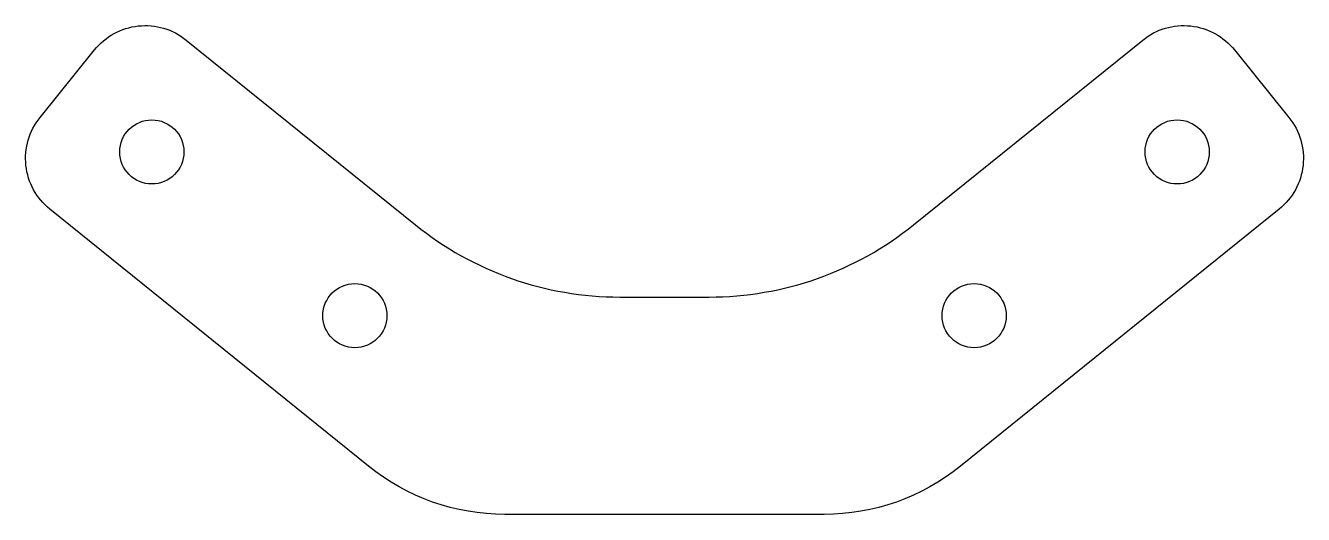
# Model space of a CAD drawing. Header units: millimetres. Extents: x -29.4 to 29.4, y 39.7 to 62.1.
import ezdxf

# ---------------------------------------------------------------- set-up
doc = ezdxf.new("R2010")
doc.units = ezdxf.units.MM
doc.layers.get('0').update_dxf_attribs({"linetype": 'CONTINUOUS'})

msp = doc.modelspace()

# ---------------------------------------------------------------- linework, layer by layer
msp.add_lwpolyline([(-13.62, 41.874), (-28.288, 53.698, -0.414214), (-28.74, 57.916), (-26.23, 61.03, -0.414214), (-22.012, 61.483), (-11.465, 52.982, 0.171259), (-2.051, 49.66), (2.051, 49.66, 0.171259), (11.465, 52.982), (22.012, 61.483, -0.414214), (26.23, 61.03), (28.74, 57.916, -0.414214), (28.288, 53.698), (13.62, 41.874, -0.171259), (7.344, 39.66), (-7.344, 39.66, -0.171259)], format="xyb", close=True)
for centre in [(-23.593, 56.335), (23.593, 56.335), (-14.25, 48.804), (14.25, 48.804)]:
    msp.add_circle(centre, 1.475)

doc.saveas('drawing.dxf')
